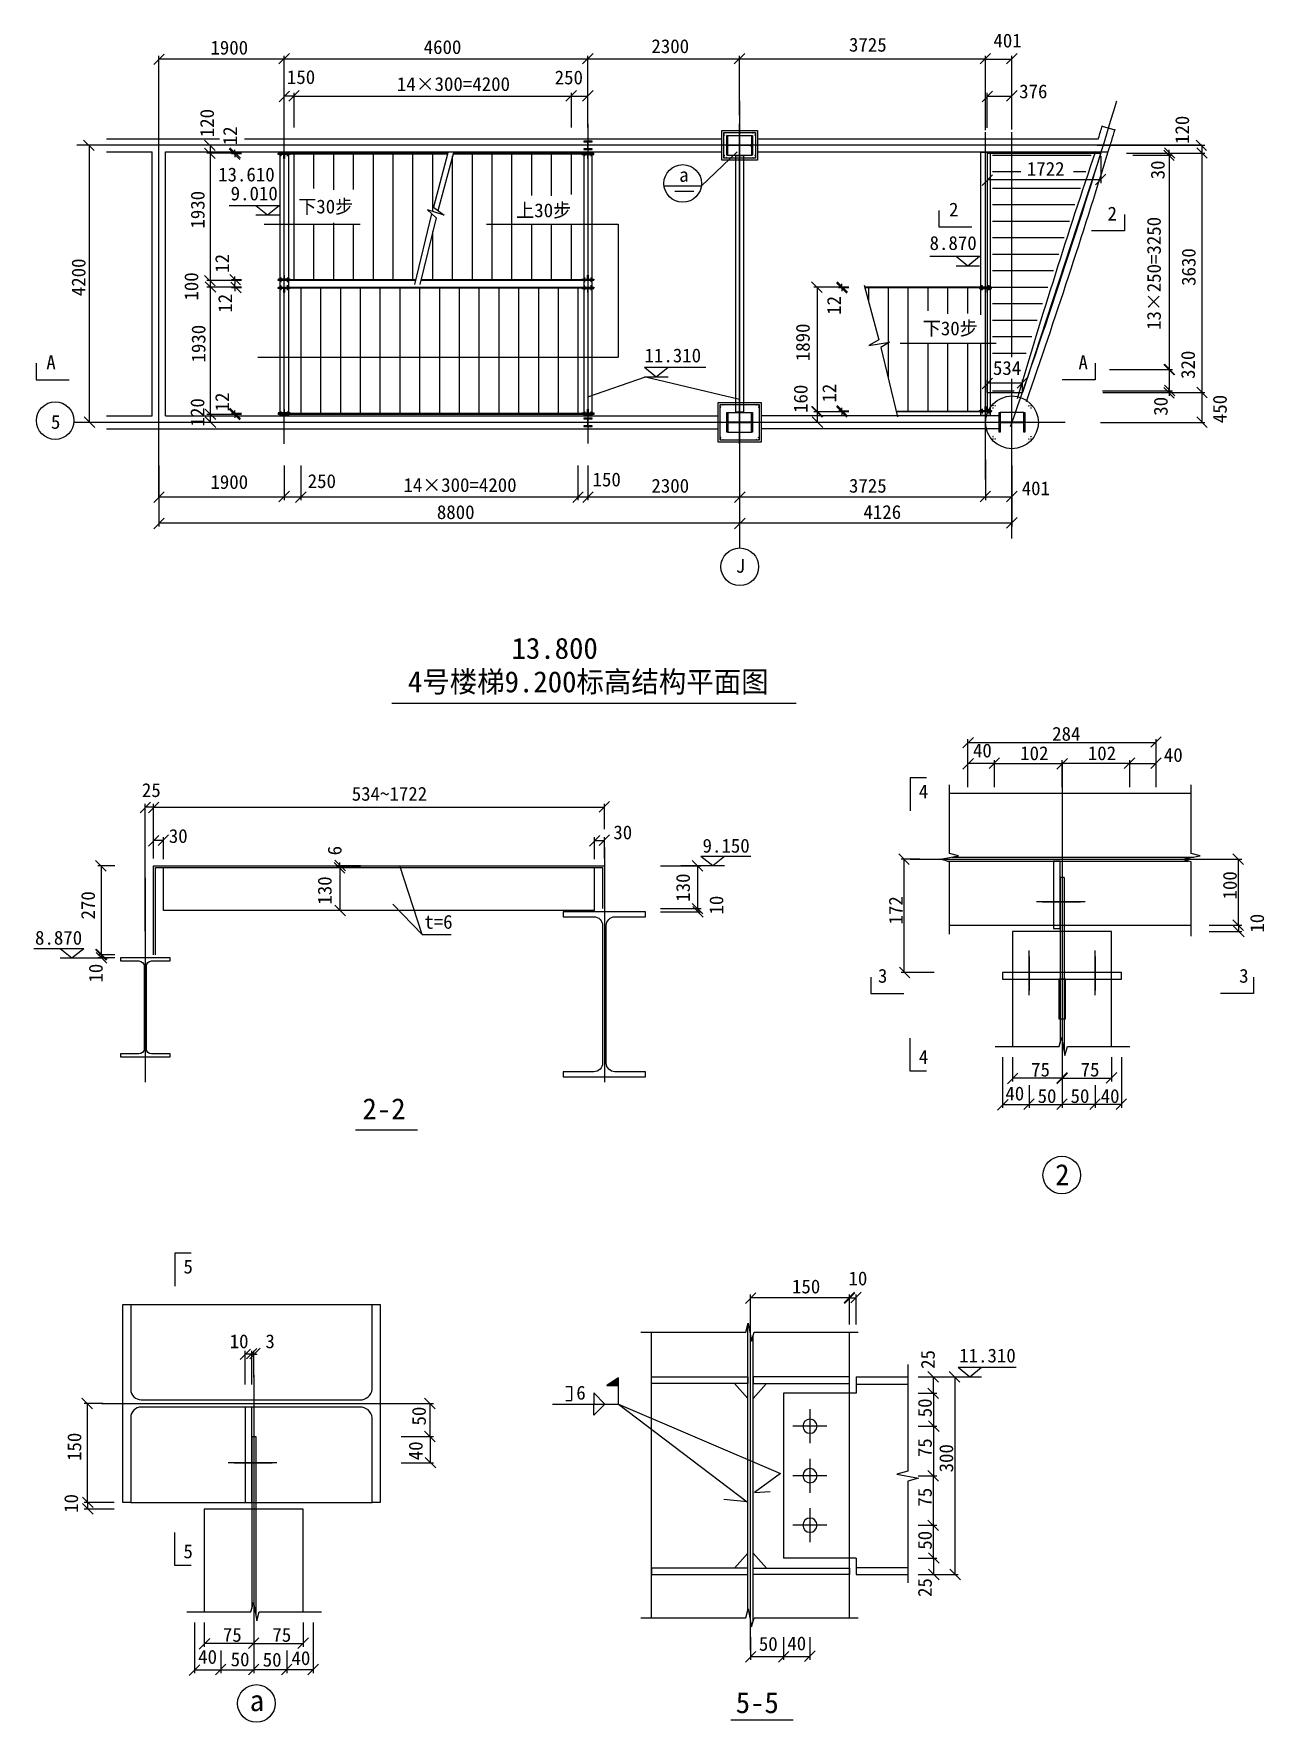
# Model space of a CAD drawing. Header units: metres. Extents: x 1026 to 19668, y 562 to 26156.
import ezdxf

# ---------------------------------------------------------------- set-up
doc = ezdxf.new("R2010")
doc.units = ezdxf.units.M
for name, color, linetype in [('GROUND', 2, 'Continuous'), ('PUB_DIM', 3, 'Continuous'), ('WALL', 5, 'Continuous'), ('中心线', 20, 'Continuous'), ('主梁', 4, 'Continuous'), ('主次梁', 11, 'Continuous'), ('加强板', 3, 'Continuous'), ('填满-深', 8, 'Continuous'), ('尺寸', 42, 'Continuous'), ('引线', 9, 'Continuous'), ('文字', 3, 'Continuous'), ('标题', 4, 'Continuous'), ('梯板', 11, 'Continuous'), ('砼柱', 3, 'Continuous'), ('螺栓', 11, 'Continuous'), ('钢柱', 4, 'Continuous'), ('钢筋', 2, 'Continuous')]:
    doc.layers.add(name, color=color, linetype=linetype)

# ---------------------------------------------------------------- blocks, each defined once
blk = doc.blocks.new('A$C7157716C')
at = {"layer": '螺栓'}
for p, q in [((25.75, 51.5), (25.75, 0)), ((0, 25.75), (51.5, 25.75))]:
    blk.add_line(p, q, dxfattribs=at)
blk.add_circle((25.75, 25.75), 10.75, dxfattribs=at)
blk = doc.blocks.new('_ARCHTICK')
at = {"color": 0, "linetype": 'ByBlock'}
blk.add_lwpolyline([(-1.63, -1.5), (1.56, 1.7)], dxfattribs=at)

msp = doc.modelspace()

# ---------------------------------------------------------------- hatches: boundary and pattern name
at = {"layer": '引线'}
h = msp.add_hatch(dxfattribs=at)
h.set_pattern_fill('SOLID')
h.paths.add_polyline_path([(9708.75, 5666.14), (9885.09, 5666.14), (9885.09, 5783.21)])

# ---------------------------------------------------------------- linework, layer by layer
for p, q in [((3989.1, 23554.62), (4746.47, 23554.62)), ((4388.51, 23554.62), (4566.86, 23410.18)), ((4566.86, 23410.18), (4745.23, 23554.62)), ((10737.03, 23768.9), (11026.23, 23768.9)), ((4388.41, 23410.2), (4745.31, 23410.2)), ((14600.95, 22784.71), (15358.33, 22784.71)), ((15000.36, 22784.72), (15178.71, 22640.27)), ((15178.71, 22640.27), (15357.09, 22784.72)), ((15000.26, 22640.29), (15357.17, 22640.29)), ((10279.13, 21101.83), (11206.64, 21101.83)), ((10279.31, 21101.83), (10457.66, 20957.38)), ((10457.66, 20957.38), (10636.03, 21101.83)), ((10279.21, 20957.41), (10636.12, 20957.41)), ((11134.43, 13692.31), (11891.8, 13692.31)), ((11134.6, 13692.32), (11312.96, 13547.87)), ((11312.96, 13547.87), (11491.33, 13692.32)), ((11134.51, 13547.89), (11491.41, 13547.89)), ((1026.4, 12292.45), (1783.77, 12292.45)), ((1426.37, 12292.46), (1604.72, 12148.01)), ((1604.72, 12148.01), (1783.1, 12292.46)), ((1426.27, 12148.03), (1783.18, 12148.03)), ((15029.54, 5942.9), (15910.78, 5942.9)), ((15029.71, 5942.91), (15208.07, 5798.46)), ((15208.07, 5798.46), (15386.44, 5942.91)), ((9089.7, 5652.26), (9173.92, 5652.26)), ((9173.92, 5652.26), (9173.92, 5438.44)), ((15029.61, 5798.48), (15386.52, 5798.48)), ((9089.7, 5438.44), (9173.92, 5438.44))]:
    msp.add_line(p, q)
at = {"layer": 'GROUND'}
for centre, start, end in [((116893.71, -9265.23), 161.37, 163.51), ((-83360.11, 55265.95), 340.77, 342.94)]:
    msp.add_arc(centre, 105300, start, end, dxfattribs=at)
at = {"layer": 'WALL'}
for p, q in [((17214.34, 24757.1), (17405.73, 24699.04)), ((2126.18, 24565.95), (3837.81, 24565.95)), ((2126.18, 24365.95), (2821, 24365.95)), ((2821, 20365.95), (2821, 24365.95)), ((3021, 20365.95), (3021, 24365.95)), ((3021, 24365.95), (11451, 24365.95)), ((4220.22, 24565.95), (11451, 24565.95)), ((11991, 24565.95), (17156.16, 24565.95)), ((11991, 24365.95), (17304.09, 24365.95)), ((2126.18, 20365.95), (2821, 20365.95)), ((3021, 20365.95), (11396, 20365.95)), ((2126.18, 20165.95), (11396, 20165.95)), ((14901.72, 14646.09), (18560.46, 14646.09)), ((14901.72, 12646.09), (18560.46, 12646.09))]:
    msp.add_line(p, q, dxfattribs=at)
for points in [[(11451, 24240.95), (11451, 24690.95), (11991, 24690.95), (11991, 24240.95)], [(11396, 19965.95), (11396, 20565.95), (12046, 20565.95), (12046, 19965.95)]]:
    msp.add_lwpolyline(points, close=True, dxfattribs=at)
for points in [[(15651.95, 20365.95), (12046, 20365.95)], [(15666.95, 20165.95), (12046, 20165.95)]]:
    msp.add_lwpolyline(points, dxfattribs=at)
msp.add_circle((15847, 20265.95), 400, dxfattribs=at)
for radius, start in [(105100, 343.02), (105300, 342.94)]:
    msp.add_arc((-83360.11, 55265.95), radius, start, 343.13, dxfattribs=at)
at = {"layer": '中心线'}
for p, q in [((2921, 19131.57), (2921, 25140.25)), ((11721, 25140.25), (11721, 18359.92)), ((4821, 19941.39), (4821, 24791.28)), ((9421.38, 24791.28), (9421.38, 19943.08)), ((11720.63, 19940.62), (11720.63, 24788.81)), ((15445.95, 19401.9), (15445.95, 24663.85)), ((15846.95, 21255.09), (15846.95, 24663.85)), ((18721.17, 24465.95), (1681.06, 24465.95)), ((15846.95, 18504.34), (15846.95, 20923.17)), ((16651, 20265.95), (1630.07, 20265.95)), ((16605.5, 15116.97), (16605.5, 10640.95)), ((9671.5, 13823.87), (9671.5, 10264.74)), ((14305.06, 13646.09), (19110.46, 13646.09)), ((2715.36, 13362.42), (2715.36, 10264.74)), ((11885.44, 1655.83), (11885.44, 6755.96)), ((4359.95, 5822.55), (4359.95, 2072.37)), ((2059.51, 5394.09), (6864.91, 5394.09))]:
    msp.add_line(p, q, dxfattribs=at)
msp.add_arc((-83360.11, 55265.95), 105200, 340.53, 343.36, dxfattribs=at)
at = {"layer": '主梁'}
for p, q in [((4758.13, 24355.95), (4883.13, 24355.95)), ((4758.13, 20375.95), (4758.13, 24355.95)), ((4883.13, 24355.95), (4883.13, 20375.95)), ((9483.88, 24355.95), (9358.88, 24355.95)), ((9358.88, 24355.95), (9358.88, 20375.95)), ((9483.88, 20375.95), (9483.88, 24355.95)), ((15471, 24345.95), (17193.33, 24345.95)), ((15471, 24345.95), (15471, 20397.95)), ((17193.33, 24345.95), (16004.58, 20716)), ((15471, 20716), (16004.58, 20716)), ((4758.13, 20375.95), (4883.13, 20375.95)), ((9483.88, 20375.95), (9358.88, 20375.95))]:
    msp.add_line(p, q, dxfattribs=at)
for points in [[(9358.88, 24528.45), (9358.88, 24518.45), (9401.88, 24518.45, -0.41), (9417.88, 24502.45), (9417.88, 24429.45, -0.41), (9401.88, 24413.45), (9358.88, 24413.45), (9358.88, 24403.45), (9483.88, 24403.45), (9483.88, 24413.45), (9440.88, 24413.45, -0.41), (9424.88, 24429.45), (9424.88, 24502.45, -0.41), (9440.88, 24518.45), (9483.88, 24518.45), (9483.88, 24528.45)], [(9483.88, 20203.45), (9483.88, 20213.45), (9440.88, 20213.45, -0.41), (9424.88, 20229.45), (9424.88, 20302.45, -0.41), (9440.88, 20318.45), (9483.88, 20318.45), (9483.88, 20328.45), (9358.88, 20328.45), (9358.88, 20318.45), (9401.88, 20318.45, -0.41), (9417.88, 20302.45), (9417.88, 20229.45, -0.41), (9401.88, 20213.45), (9358.88, 20213.45), (9358.88, 20203.45)]]:
    msp.add_lwpolyline(points, format="xyb", close=True, dxfattribs=at)
for points in [[(15520.95, 20375.95), (15520.95, 24355.95), (15370.95, 24355.95), (15370.95, 21894.64)], [(11783.13, 20425.95), (11783.13, 24305.95), (11658.13, 24305.95), (11658.13, 20425.95), (11783.13, 20425.95)], [(15370.95, 21465.6), (15370.95, 20375.95), (15520.95, 20375.95)], [(17355.5, 10804.6), (17355.5, 12546.09), (15855.5, 12546.09), (15855.5, 10804.6)], [(5109.95, 2236.02), (5109.95, 3794.09), (3609.95, 3794.09), (3609.95, 2236.02)]]:
    msp.add_lwpolyline(points, dxfattribs=at)
at = {"layer": '主次梁'}
for p, q in [((15445.95, 24694.36), (15445.95, 25823.17)), ((15445.95, 25773.17), (15846.95, 25773.17)), ((15846.95, 24704.36), (15846.95, 25823.17))]:
    msp.add_line(p, q, dxfattribs=at)
msp.add_lwpolyline([(9046.5, 12845.86), (9046.5, 12770.86), (9511.08, 12770.86, -0.41), (9644.41, 12637.52), (9644.41, 10554.19, -0.41), (9511.08, 10420.86), (9046.5, 10420.86), (9046.5, 10345.86), (10296.5, 10345.86), (10296.5, 10420.86), (9831.91, 10420.86, -0.41), (9698.58, 10554.19), (9698.58, 12637.52, -0.41), (9831.91, 12770.86), (10296.5, 12770.86), (10296.5, 12845.86)], format="xyb", close=True, dxfattribs=at)
at = {"layer": '加强板'}
for p, q in [((14862.46, 13616.09), (18521.19, 13616.09)), ((14941.25, 13676.09), (18599.99, 13676.09)), ((16635.5, 13366.09), (16575.5, 13366.09)), ((16575.5, 13366.09), (16575.5, 10857.02)), ((16635.5, 13366.09), (16635.5, 10745.71)), ((13485.44, 5548.94), (12385.44, 5548.94)), ((12385.44, 5548.94), (12385.44, 3048.94)), ((4329.95, 4894.09), (4389.95, 4894.09)), ((4329.95, 4894.09), (4329.95, 2288.44)), ((4389.95, 4894.09), (4389.95, 2177.13)), ((4389.95, 4494.09), (4329.95, 4494.09)), ((13485.44, 3048.94), (12385.44, 3048.94))]:
    msp.add_line(p, q, dxfattribs=at)
for points in [[(16575.5, 13616.09), (16475.5, 13616.09), (16475.5, 12596.09), (16575.5, 12596.09)], [(4329.95, 5339.09), (4229.95, 5339.09), (4229.95, 3894.09), (4329.95, 3894.09)]]:
    msp.add_lwpolyline(points, close=True, dxfattribs=at)
at = {"layer": '填满-深'}
for p, q in [((4971.37, 22427.95), (4971.37, 24345.95)), ((5271.37, 23811.11), (5271.37, 24345.95)), ((5571.37, 23790.78), (5571.37, 24345.95)), ((5871.37, 23793.68), (5871.37, 24345.95)), ((6171.37, 22427.95), (6171.37, 24345.95)), ((6471.37, 22427.95), (6471.37, 24345.95)), ((6771.37, 22427.95), (6771.37, 24345.95)), ((7071.37, 23459.58), (7071.37, 24345.95)), ((7302.06, 24352.42), (7080.53, 23525.66)), ((7384.68, 24352.42), (7149.33, 23474.06)), ((7671.37, 22427.95), (7671.37, 24345.95)), ((7971.37, 22427.95), (7971.37, 24345.95)), ((8271.37, 22427.95), (8271.37, 24345.95)), ((8571.37, 23705.67), (8571.37, 24345.95)), ((8871.37, 23701.51), (8871.37, 24345.95)), ((9171.37, 23718.17), (9171.37, 24345.95)), ((15550.95, 24315.95), (17046.71, 24315.95)), ((7371.37, 22427.95), (7371.37, 24302.75)), ((15550.95, 24065.95), (15982.53, 24065.95)), ((16780.83, 24065.95), (16964.84, 24065.95)), ((15550.95, 23815.95), (16882.97, 23815.95)), ((15550.95, 23565.95), (16801.1, 23565.95)), ((5571.37, 22427.95), (5571.37, 23291.32)), ((7053.85, 23428.05), (6794.11, 22356.76)), ((7121.31, 23365.49), (6876.74, 22356.76)), ((6992.39, 23485.05), (7121.31, 23365.49)), ((7242, 23404.55), (6992.39, 23485.05)), ((7080.53, 23525.66), (7242, 23404.55)), ((15550.95, 23315.95), (16719.23, 23315.95)), ((5271.37, 22427.95), (5271.37, 23268.09)), ((5871.37, 22427.95), (5871.37, 23276.8)), ((7071.37, 22427.95), (7071.37, 23159.53)), ((8571.37, 22427.95), (8571.37, 23272.34)), ((8871.37, 22427.95), (8871.37, 23259.84)), ((9171.37, 22427.95), (9171.37, 23268.17)), ((15550.95, 23065.95), (16637.36, 23065.95)), ((15550.95, 22815.95), (16555.49, 22815.95)), ((15550.95, 22565.95), (16473.61, 22565.95)), ((5071, 22303.95), (5071, 20385.95)), ((5371, 22303.95), (5371, 20385.95)), ((5671, 22303.95), (5671, 20385.95)), ((5971, 22303.95), (5971, 20385.95)), ((6271, 22303.95), (6271, 20385.95)), ((6571, 22303.95), (6571, 20385.95)), ((6871, 22303.95), (6871, 20385.95)), ((7171, 22303.95), (7171, 20385.95)), ((7471, 22303.95), (7471, 20385.95)), ((7771, 22303.95), (7771, 20385.95)), ((8071, 22303.95), (8071, 20385.95)), ((8371, 22303.95), (8371, 20385.95)), ((8671, 22303.95), (8671, 20385.95)), ((8971, 22303.95), (8971, 20385.95)), ((9271, 22303.95), (9271, 20385.95)), ((13671, 22303.95), (13671, 22102.02)), ((13971, 22303.95), (13971, 20938.38)), ((14271, 22303.95), (14271, 20437.95)), ((14571, 22303.95), (14571, 21954.14)), ((14871, 22303.95), (14871, 21910.3)), ((15171, 22303.95), (15171, 21916.56)), ((15550.95, 22315.95), (16391.74, 22315.95)), ((15550.95, 22065.95), (16309.87, 22065.95)), ((15550.95, 21815.95), (16228, 21815.95)), ((15550.95, 21565.95), (16146.13, 21565.95)), ((14571, 21456.2), (14571, 20437.95)), ((14871, 21462.47), (14871, 20437.95)), ((15171, 21462.47), (15171, 20437.95)), ((15550.95, 21315.95), (16064.26, 21315.95)), ((15550.95, 20746), (15877.61, 20746))]:
    msp.add_line(p, q, dxfattribs=at)
msp.add_lwpolyline([(13605.67, 22345.83), (13827.2, 21519.07), (13680.38, 21432.12), (13993.74, 21480.56), (13858.84, 21401.01), (14113.62, 20350.17)], dxfattribs=at)
at = {"layer": '尺寸'}
for p, q in [((2921, 24791.28), (2921, 25823.17)), ((4821, 25773.17), (2921, 25773.17)), ((4821, 24791.28), (4821, 25823.17)), ((4821, 24956.01), (4821, 25823.17)), ((9421, 25773.17), (4821, 25773.17)), ((9421, 24956.01), (9421, 25823.17)), ((9421, 24956.01), (9421, 25823.17)), ((11721, 25773.17), (9421, 25773.17)), ((11721, 24923.32), (11721, 25823.17)), ((11721, 24923.32), (11721, 25823.17)), ((15445.95, 25773.17), (11721, 25773.17)), ((15445.95, 24694.36), (15445.95, 25823.17)), ((4821, 24735.12), (4821, 25260.12)), ((4971, 25210.12), (4821, 25210.12)), ((4971, 24735.12), (4971, 25260.12)), ((4971, 24735.12), (4971, 25260.12)), ((4971, 25210.12), (9171, 25210.12)), ((9171, 24735.12), (9171, 25260.12)), ((9171, 24735.12), (9171, 25260.12)), ((9171, 25210.12), (9421, 25210.12)), ((9421, 24735.12), (9421, 25260.12)), ((15471, 24731.35), (15471, 25260.12)), ((15471, 25210.12), (15846.95, 25210.12)), ((15846.95, 24731.35), (15846.95, 25260.12)), ((2186.77, 24465.95), (1815.46, 24465.95)), ((1865.46, 24465.95), (1865.46, 20265.95)), ((4137.27, 24465.95), (3647.5, 24465.95)), ((4137.27, 24345.95), (3647.5, 24345.95)), ((4137.27, 24345.95), (3647.5, 24345.95)), ((3697.5, 24465.95), (3697.5, 24345.95)), ((3697.5, 24345.95), (3697.5, 22415.95)), ((4175.36, 24345.95), (4022.08, 24345.95)), ((4175.36, 24333.95), (4022.08, 24333.95)), ((4072.08, 24345.95), (4072.08, 24395.95)), ((4072.08, 24345.95), (4072.08, 24333.95)), ((4072.08, 24333.95), (4072.08, 24283.95)), ((17139.16, 24465.95), (18771.31, 24465.95)), ((17581.36, 24345.95), (18771.31, 24345.95)), ((17581.36, 24345.95), (18280.37, 24345.95)), ((17581.36, 24345.95), (18771.31, 24345.95)), ((17676.19, 24315.95), (18280.37, 24315.95)), ((17676.19, 24315.95), (18280.37, 24315.95)), ((18230.37, 24345.95), (18230.37, 24395.95)), ((18230.37, 24345.95), (18230.37, 24315.95)), ((18230.37, 24315.95), (18230.37, 24265.95)), ((18230.37, 24315.95), (18230.37, 21065.95)), ((18721.31, 24465.95), (18721.31, 24345.95)), ((18721.31, 24345.95), (18721.31, 20716)), ((15471, 24298.72), (15471, 23892.66)), ((17193.33, 24298.72), (17193.33, 23892.66)), ((17193.33, 23942.66), (15471, 23942.66)), ((4137.27, 22415.95), (3647.5, 22415.95)), ((4137.27, 22415.95), (3647.5, 22415.95)), ((4137.27, 22315.95), (3647.5, 22315.95)), ((4137.27, 22315.95), (3647.5, 22315.95)), ((3697.5, 22415.95), (3697.5, 22315.95)), ((3697.5, 22315.95), (3697.5, 20385.95)), ((4175.36, 22427.95), (4022.08, 22427.95)), ((4175.36, 22415.95), (4022.08, 22415.95)), ((4175.36, 22315.95), (4022.08, 22315.95)), ((4175.36, 22303.95), (4022.08, 22303.95)), ((4072.08, 22427.95), (4072.08, 22477.95)), ((4072.08, 22415.95), (4072.08, 22427.95)), ((4072.08, 22415.95), (4072.08, 22365.95)), ((4072.08, 22315.95), (4072.08, 22365.95)), ((4072.08, 22315.95), (4072.08, 22303.95)), ((4072.08, 22303.95), (4072.08, 22253.95)), ((13336.05, 22315.95), (12846.27, 22315.95)), ((12896.27, 22315.95), (12896.27, 20425.95)), ((13374.13, 22315.95), (13220.85, 22315.95)), ((13374.13, 22303.95), (13220.85, 22303.95)), ((13270.85, 22315.95), (13270.85, 22365.95)), ((13270.85, 22315.95), (13270.85, 22303.95)), ((13270.85, 22303.95), (13270.85, 22253.95)), ((17322.49, 21065.95), (18280.37, 21065.95)), ((17322.49, 21065.95), (18280.37, 21065.95)), ((18230.37, 21065.95), (18230.37, 20746)), ((9421.38, 20651.84), (10295.83, 20957.77)), ((10295.83, 20957.77), (11720.63, 20617.77)), ((15471, 20716), (15471, 20910.59)), ((16004.58, 20860.59), (15471, 20860.59)), ((16004.58, 20716), (16004.58, 20910.59)), ((17217.72, 20746), (18280.37, 20746)), ((17221.84, 20746), (18280.37, 20746)), ((18230.37, 20746), (18230.37, 20796)), ((18230.37, 20746), (18230.37, 20716)), ((13270.85, 20437.95), (13270.85, 20487.95)), ((17221.84, 20716), (18771.31, 20716)), ((17221.84, 20716), (18280.37, 20716)), ((17581.36, 20716), (18771.31, 20716)), ((18230.37, 20716), (18230.37, 20666)), ((18721.31, 20716), (18721.31, 20265.95)), ((2186.77, 20265.95), (1815.46, 20265.95)), ((4137.27, 20385.95), (3647.5, 20385.95)), ((4137.27, 20385.95), (3647.5, 20385.95)), ((4137.27, 20265.95), (3647.5, 20265.95)), ((3697.5, 20385.95), (3697.5, 20265.95)), ((4175.36, 20397.95), (4022.08, 20397.95)), ((4175.36, 20385.95), (4022.08, 20385.95)), ((4072.08, 20397.95), (4072.08, 20447.95)), ((4072.08, 20385.95), (4072.08, 20397.95)), ((4072.08, 20385.95), (4072.08, 20335.95)), ((13336.05, 20425.95), (12846.27, 20425.95)), ((13336.05, 20425.95), (12846.27, 20425.95)), ((13336.05, 20265.95), (12846.27, 20265.95)), ((12896.27, 20425.95), (12896.27, 20265.95)), ((13374.13, 20437.95), (13220.85, 20437.95)), ((13374.13, 20425.95), (13220.85, 20425.95)), ((13270.85, 20425.95), (13270.85, 20437.95)), ((13270.85, 20425.95), (13270.85, 20375.95)), ((17189.98, 20265.95), (18771.31, 20265.95)), ((2921, 19611.64), (2921, 19086.64)), ((4821, 19611.64), (4821, 19086.64)), ((4821, 19611.64), (4821, 19086.64)), ((5071, 19611.64), (5071, 19086.64)), ((5071, 19611.64), (5071, 19086.64)), ((9271, 19611.64), (9271, 19086.64)), ((9271, 19611.64), (9271, 19086.64)), ((9421, 19611.64), (9421, 19086.64)), ((9421, 19611.64), (9421, 19086.64)), ((11721, 19611.64), (11721, 19086.64)), ((11721, 19596.65), (11721, 19086.64)), ((15445.95, 19703.43), (15445.95, 19086.64)), ((15445.95, 19596.65), (15445.95, 19086.64)), ((15846.95, 19611.64), (15846.95, 19086.64)), ((2921, 19383.67), (2921, 18688.3)), ((11721, 19383.67), (11721, 18688.3)), ((11721, 19383.67), (11721, 18688.3)), ((15846.95, 19383.67), (15846.95, 18688.3)), ((2921, 19136.64), (4821, 19136.64)), ((4821, 19136.64), (5071, 19136.64)), ((5071, 19136.64), (9271, 19136.64)), ((9271, 19136.64), (9421, 19136.64)), ((9421, 19136.64), (11721, 19136.64)), ((11721, 19136.64), (15445.95, 19136.64)), ((15445.95, 19136.64), (15846.95, 19136.64)), ((11721, 18738.3), (2921, 18738.3)), ((15846.95, 18738.3), (11721, 18738.3)), ((15180.5, 14733.5), (15180.5, 15465.15)), ((15180.5, 15415.15), (18030.5, 15415.15)), ((18030.5, 14733.5), (18030.5, 15465.15)), ((15180.5, 14733.5), (15180.5, 15143.49)), ((15580.5, 14733.5), (15580.5, 15143.49)), ((15580.5, 14733.5), (15580.5, 15143.49)), ((16605.5, 14733.5), (16605.5, 15143.49)), ((16605.5, 14733.5), (16605.5, 15143.49)), ((17630.5, 14733.5), (17630.5, 15143.49)), ((17630.5, 14733.5), (17630.5, 15143.49)), ((18030.5, 14733.5), (18030.5, 15143.49)), ((15580.5, 15093.49), (15180.5, 15093.49)), ((15580.5, 15093.49), (16605.5, 15093.49)), ((17630.5, 15093.49), (16605.5, 15093.49)), ((17630.5, 15093.49), (18030.5, 15093.49)), ((2715.36, 12551.47), (2715.36, 14483.76)), ((2840.36, 14433.76), (2715.36, 14433.76)), ((2840.36, 13800.1), (2840.36, 14483.76)), ((2840.36, 13654.9), (2840.36, 14483.76)), ((2840.36, 14433.76), (9671.5, 14433.76)), ((9671.5, 14100.8), (9671.5, 14483.76)), ((2840.36, 13654.9), (2840.36, 13977.02)), ((2990.36, 13927.02), (2840.36, 13927.02)), ((2990.36, 13645.25), (2990.36, 13977.02)), ((9521.5, 13645.25), (9521.5, 13977.02)), ((9521.5, 13927.02), (9671.5, 13927.02)), ((9671.5, 13654.9), (9671.5, 13977.02)), ((5661.66, 13545.86), (5661.66, 13595.86)), ((14448.71, 13646.09), (14165.58, 13646.09)), ((14215.58, 11926.09), (14215.58, 13646.09)), ((18835.72, 13646.09), (19327.54, 13646.09)), ((19277.54, 12646.09), (19277.54, 13646.09)), ((2255.4, 13545.86), (1996.42, 13545.86)), ((2046.42, 13545.86), (2046.42, 12196.55)), ((5974.96, 13545.86), (5611.66, 13545.86)), ((5974.96, 13515.86), (5611.66, 13515.86)), ((5974.96, 13515.86), (5611.66, 13515.86)), ((5661.66, 13515.86), (5661.66, 13545.86)), ((5661.66, 13515.86), (5661.66, 12865.86)), ((5661.66, 13515.86), (5661.66, 13465.86)), ((10521.08, 13545.86), (11135.54, 13545.86)), ((11387.38, 13545.86), (10828.31, 13545.86)), ((11085.54, 12895.86), (11085.54, 13545.86)), ((5974.96, 12865.86), (5611.66, 12865.86)), ((10521.08, 12895.86), (11135.54, 12895.86)), ((10521.08, 12895.86), (11135.54, 12895.86)), ((10521.08, 12845.86), (11135.54, 12845.86)), ((11085.54, 12895.86), (11085.54, 12845.86)), ((18835.72, 12646.09), (19327.54, 12646.09)), ((18835.72, 12646.09), (19327.54, 12646.09)), ((18835.72, 12546.09), (19327.54, 12546.09)), ((19277.54, 12646.09), (19277.54, 12546.09)), ((1428.91, 12146.55), (2151.32, 12146.55)), ((2255.4, 12196.55), (1996.42, 12196.55)), ((2255.4, 12196.55), (1996.42, 12196.55)), ((2255.4, 12146.55), (1996.42, 12146.55)), ((2046.42, 12196.55), (2046.42, 12146.55)), ((14668.59, 11926.09), (14165.58, 11926.09)), ((15705.5, 10643.07), (15705.5, 9874.19)), ((15855.5, 10642.33), (15855.5, 10274.81)), ((16605.5, 10642.33), (16605.5, 9874.19)), ((16605.5, 10642.33), (16605.5, 9874.19)), ((16605.5, 10642.33), (16605.5, 10274.81)), ((16605.5, 10642.33), (16605.5, 10274.81)), ((17355.5, 10642.33), (17355.5, 10274.81)), ((17505.5, 10643.07), (17505.5, 9874.19)), ((16605.5, 10324.81), (15855.5, 10324.81)), ((16605.5, 10324.81), (17355.5, 10324.81)), ((16105.5, 10218.81), (16105.5, 9874.19)), ((16105.5, 10218.81), (16105.5, 9874.19)), ((17105.5, 10218.81), (17105.5, 9874.19)), ((17105.5, 10218.81), (17105.5, 9874.19)), ((15705.5, 9924.19), (16105.5, 9924.19)), ((16105.5, 9924.19), (16605.5, 9924.19)), ((17105.5, 9924.19), (16605.5, 9924.19)), ((17505.5, 9924.19), (17105.5, 9924.19)), ((11885.44, 6761.2), (11885.44, 7044.33)), ((13385.44, 6994.33), (11885.44, 6994.33)), ((13385.44, 6589.03), (13385.44, 7044.33)), ((13385.44, 6589.03), (13385.44, 7044.33)), ((13385.44, 6994.33), (13485.44, 6994.33)), ((13485.44, 6589.03), (13485.44, 7044.33)), ((4229.95, 5683.67), (4229.95, 6193.65)), ((4329.95, 6143.65), (4229.95, 6143.65)), ((4329.95, 6143.65), (4279.95, 6143.65)), ((4329.95, 5683.67), (4329.95, 6193.65)), ((4329.95, 5683.67), (4329.95, 6193.65)), ((4329.95, 6143.65), (4359.95, 6143.65)), ((4359.95, 5793.67), (4359.95, 6193.65)), ((4359.95, 6143.65), (4409.95, 6143.65)), ((14426.86, 5798.94), (15030.83, 5798.94)), ((14426.86, 5798.94), (14706.9, 5798.94)), ((14656.9, 5548.94), (14656.9, 5798.94)), ((14980.83, 5798.94), (14980.83, 2798.94)), ((2072.39, 5394.09), (1789.26, 5394.09)), ((1839.26, 3894.09), (1839.26, 5394.09)), ((6590.17, 5394.09), (7081.99, 5394.09)), ((7031.99, 4894.09), (7031.99, 5394.09)), ((14426.86, 5548.94), (14706.9, 5548.94)), ((14426.86, 5548.94), (14706.9, 5548.94)), ((14656.9, 5548.94), (14656.9, 5048.94)), ((6590.17, 4894.09), (7081.99, 4894.09)), ((6590.17, 4894.09), (7081.99, 4894.09)), ((7031.99, 4894.09), (7031.99, 4494.09)), ((14426.86, 5048.94), (14706.9, 5048.94)), ((14426.86, 5048.94), (14706.9, 5048.94)), ((14656.9, 5048.94), (14656.9, 4298.94)), ((6590.17, 4494.09), (7081.99, 4494.09)), ((14426.86, 4298.94), (14706.9, 4298.94)), ((14426.86, 4298.94), (14706.9, 4298.94)), ((14656.9, 3548.94), (14656.9, 4298.94)), ((2244.55, 3894.09), (1789.26, 3894.09)), ((2244.55, 3894.09), (1789.26, 3894.09)), ((1839.26, 3894.09), (1839.26, 3794.09)), ((2244.55, 3794.09), (1789.26, 3794.09)), ((14426.86, 3548.94), (14706.9, 3548.94)), ((14426.86, 3548.94), (14706.9, 3548.94)), ((14656.9, 3048.94), (14656.9, 3548.94)), ((14426.86, 3048.94), (14706.9, 3048.94)), ((14426.86, 3048.94), (14706.9, 3048.94)), ((14656.9, 3048.94), (14656.9, 2798.94)), ((14426.86, 2798.94), (14706.9, 2798.94)), ((14426.86, 2798.94), (15030.83, 2798.94)), ((3459.95, 2074.49), (3459.95, 1305.61)), ((3609.95, 2073.74), (3609.95, 1706.23)), ((4359.95, 2073.74), (4359.95, 1305.61)), ((4359.95, 2073.74), (4359.95, 1305.61)), ((4359.95, 2073.74), (4359.95, 1706.23)), ((4359.95, 2073.74), (4359.95, 1706.23)), ((5109.95, 2073.74), (5109.95, 1706.23)), ((5259.95, 2074.49), (5259.95, 1305.61)), ((11885.44, 1849.44), (11885.44, 1507.67)), ((12385.44, 1849.44), (12385.44, 1507.67)), ((12385.44, 1849.44), (12385.44, 1507.67)), ((12785.44, 1849.44), (12785.44, 1507.67)), ((4359.95, 1756.23), (3609.95, 1756.23)), ((3859.95, 1650.23), (3859.95, 1305.61)), ((3859.95, 1650.23), (3859.95, 1305.61)), ((4359.95, 1756.23), (5109.95, 1756.23)), ((4859.95, 1650.23), (4859.95, 1305.61)), ((4859.95, 1650.23), (4859.95, 1305.61)), ((11885.44, 1557.67), (12385.44, 1557.67)), ((12385.44, 1557.67), (12785.44, 1557.67)), ((3459.95, 1355.61), (3859.95, 1355.61)), ((3859.95, 1355.61), (4359.95, 1355.61)), ((4859.95, 1355.61), (4359.95, 1355.61)), ((5259.95, 1355.61), (4859.95, 1355.61))]:
    msp.add_line(p, q, dxfattribs=at)
at = {"layer": '引线'}
for p, q in [((4519.07, 23269.67), (5972.89, 23269.67)), ((7885.64, 23269.67), (9878.53, 23269.67)), ((9878.53, 23269.67), (9878.53, 21256.05)), ((4420.58, 21256.05), (9878.53, 21256.05)), ((15605.74, 21462.22), (14151.92, 21462.22)), ((6908.7, 12505.05), (6570.23, 13545.86)), ((6466.29, 12963.14), (6908.7, 12505.05)), ((6908.7, 12505.05), (7351.19, 12505.05))]:
    msp.add_line(p, q, dxfattribs=at)
for points in [[(11685.73, 24368.77), (11137.75, 23847.6), (10579.56, 23847.6)], [(14901.72, 12506.89), (14901.72, 13605.44), (14762.6, 13643.16), (15037.25, 13693.78), (14901.72, 13731.88), (14901.72, 14769.36)], [(18560.46, 12478.85), (18560.46, 13605.44), (18421.33, 13643.16), (18695.99, 13693.78), (18560.46, 13731.88), (18560.46, 14769.36)], [(15590.43, 10804.6), (16561.29, 10804.6), (16599, 10943.73), (16649.62, 10669.07), (16687.73, 10804.6), (17632.11, 10804.6)], [(10224.9, 6472.98), (11813.23, 6472.98), (11850.95, 6612.1), (11901.57, 6337.45), (11939.67, 6472.98), (13516.9, 6472.98)], [(14269.31, 5984.66), (14269.31, 4368.47), (14102.35, 4323.22), (14431.94, 4262.47), (14269.31, 4216.75), (14269.31, 2674.82)], [(9885.09, 5385.44), (9885.09, 5783.21), (9708.75, 5666.14), (9885.09, 5666.14)], [(8884.61, 5385.44), (9885.09, 5385.44), (11835.07, 3904.02), (11481.36, 3936.61), (11481.36, 3936.61)], [(9678.78, 5385.44), (9510.5, 5554.36), (9510.5, 5385.44)], [(9678.78, 5385.44), (9510.5, 5216.53), (9510.5, 5385.44)], [(9885.09, 5385.44), (12341.68, 4332.54), (11945.07, 4042.42), (12185.73, 4058.54)], [(3344.88, 2236.02), (4315.74, 2236.02), (4353.45, 2375.14), (4404.08, 2100.49), (4442.18, 2236.02), (5386.57, 2236.02)], [(10224.9, 2143.85), (11813.23, 2143.85), (11850.95, 2282.97), (11901.57, 2008.31), (11939.67, 2143.85), (13516.9, 2143.85)]]:
    msp.add_lwpolyline(points, dxfattribs=at)
for centre in [(10857.9, 23887.26), (1350.64, 20292.07), (11722.38, 18076.61), (16601.59, 8856.63), (4398.66, 846.97)]:
    msp.add_circle(centre, 284.92, dxfattribs=at)
at = {"layer": '标题'}
for p, q in [((12575.81, 16003.84), (6452.75, 16003.84)), ((6839.18, 9535.39), (5898.28, 9535.39)), ((12530.22, 590.9), (11589.32, 590.9))]:
    msp.add_line(p, q, dxfattribs=at)
for points in [[(14740.99, 23477.86), (14740.99, 23227.86), (15240.99, 23227.86)], [(17549.24, 23416.82), (17549.24, 23166.82), (17049.24, 23166.82)], [(1064.6, 21160.68), (1064.6, 20910.68), (1564.6, 20910.68)], [(17108.55, 21160.68), (17108.55, 20910.68), (16608.55, 20910.68)], [(14552.61, 14876), (14302.61, 14876), (14302.61, 14376)], [(13707.11, 11856.58), (13707.11, 11606.58), (14207.11, 11606.58)], [(19503.88, 11856.58), (19503.88, 11606.58), (19003.88, 11606.58)], [(14552.61, 10431.45), (14302.61, 10431.45), (14302.61, 10931.45)], [(3411.31, 7673.88), (3161.31, 7673.88), (3161.31, 7173.88)], [(3411.31, 2937.29), (3161.31, 2937.29), (3161.31, 3437.29)]]:
    msp.add_lwpolyline(points, dxfattribs=at)
at = {"layer": '梯板'}
for p, q in [((2990.36, 12865.86), (2990.36, 13515.86)), ((9521.5, 12865.86), (9521.5, 13515.86)), ((9521.5, 12865.86), (2990.36, 12865.86))]:
    msp.add_line(p, q, dxfattribs=at)
for points in [[(2840.36, 12196.55), (2840.36, 12196.55), (2840.36, 13545.86), (9671.5, 13545.86), (9671.5, 12895.86)], [(2870.36, 12196.55), (2870.36, 13515.86), (9641.5, 13515.86), (9641.5, 12895.86)]]:
    msp.add_lwpolyline(points, dxfattribs=at)
at = {"layer": '砼柱'}
for p, q in [((11845.44, 2262.66), (11845.44, 6591.79)), ((11925.44, 2093.22), (11925.44, 6422.35)), ((11845.44, 5471.36), (11644.3, 5698.94)), ((11925.44, 5471.36), (12126.58, 5698.94)), ((11845.44, 3126.52), (11644.3, 2898.94)), ((11925.44, 3126.52), (12126.58, 2898.94))]:
    msp.add_line(p, q, dxfattribs=at)
for points in [[(11481, 24270.95), (11481, 24660.95), (11961, 24660.95), (11961, 24270.95)], [(4910.63, 24333.95), (4910.63, 24323.95), (4730.63, 24323.95), (4730.63, 24333.95)], [(4815.63, 24323.95), (4825.63, 24323.95), (4825.63, 24263.95), (4815.63, 24263.95)], [(9331.38, 24333.95), (9331.38, 24323.95), (9511.38, 24323.95), (9511.38, 24333.95)], [(9426.38, 24323.95), (9416.38, 24323.95), (9416.38, 24263.95), (9426.38, 24263.95)], [(4910.63, 22427.95), (4910.63, 22437.95), (4730.63, 22437.95), (4730.63, 22427.95)], [(4910.63, 22303.95), (4910.63, 22293.95), (4730.63, 22293.95), (4730.63, 22303.95)], [(4815.63, 22437.95), (4825.63, 22437.95), (4825.63, 22497.95), (4815.63, 22497.95)], [(4815.63, 22293.95), (4825.63, 22293.95), (4825.63, 22233.95), (4815.63, 22233.95)], [(9331.38, 22427.95), (9331.38, 22437.95), (9511.38, 22437.95), (9511.38, 22427.95)], [(9331.38, 22303.95), (9331.38, 22293.95), (9511.38, 22293.95), (9511.38, 22303.95)], [(9426.38, 22437.95), (9416.38, 22437.95), (9416.38, 22497.95), (9426.38, 22497.95)], [(9426.38, 22293.95), (9416.38, 22293.95), (9416.38, 22233.95), (9426.38, 22233.95)], [(15355.95, 22303.95), (15355.95, 22293.95), (15535.95, 22293.95), (15535.95, 22303.95)], [(15450.95, 22293.95), (15440.95, 22293.95), (15440.95, 22233.95), (15450.95, 22233.95)], [(11426, 19995.95), (11426, 20535.95), (12016, 20535.95), (12016, 19995.95)], [(15450.95, 20447.95), (15440.95, 20447.95), (15440.95, 20507.95), (15450.95, 20507.95)], [(4910.63, 20397.95), (4910.63, 20407.95), (4730.63, 20407.95), (4730.63, 20397.95)], [(4815.63, 20407.95), (4825.63, 20407.95), (4825.63, 20467.95), (4815.63, 20467.95)], [(9331.38, 20397.95), (9331.38, 20407.95), (9511.38, 20407.95), (9511.38, 20397.95)], [(9426.38, 20407.95), (9416.38, 20407.95), (9416.38, 20467.95), (9426.38, 20467.95)], [(15355.95, 20437.95), (15355.95, 20447.95), (15535.95, 20447.95), (15535.95, 20437.95)], [(15705.5, 11926.09), (15705.5, 11826.09), (17505.5, 11826.09), (17505.5, 11926.09)], [(16655.5, 11826.09), (16555.5, 11826.09), (16555.5, 11226.09), (16655.5, 11226.09)], [(11845.44, 5798.94), (11845.44, 5698.94), (10385.44, 5698.94), (10385.44, 5798.94)], [(11925.44, 5798.94), (11925.44, 5698.94), (13385.44, 5698.94), (13385.44, 5798.94)], [(11845.44, 2798.94), (11845.44, 2898.94), (10385.44, 2898.94), (10385.44, 2798.94)], [(11925.44, 2798.94), (11925.44, 2898.94), (13385.44, 2898.94), (13385.44, 2798.94)]]:
    msp.add_lwpolyline(points, close=True, dxfattribs=at)
at = {"layer": '螺栓'}
for p, q in [((4770.63, 24299.65), (4770.63, 24373.1)), ((4870.63, 24299.65), (4870.63, 24373.1)), ((9371.38, 24299.65), (9371.38, 24373.1)), ((9471.38, 24299.65), (9471.38, 24373.1)), ((4770.63, 22462.24), (4770.63, 22388.79)), ((4770.63, 22269.65), (4770.63, 22343.1)), ((4870.63, 22462.24), (4870.63, 22388.79)), ((4870.63, 22269.65), (4870.63, 22343.1)), ((9371.38, 22462.24), (9371.38, 22388.79)), ((9371.38, 22269.65), (9371.38, 22343.1)), ((9471.38, 22462.24), (9471.38, 22388.79)), ((9471.38, 22269.65), (9471.38, 22343.1)), ((15395.95, 22269.65), (15395.95, 22343.1)), ((15495.95, 22269.65), (15495.95, 22343.1)), ((4770.63, 20432.24), (4770.63, 20358.79)), ((4870.63, 20432.24), (4870.63, 20358.79)), ((9371.38, 20432.24), (9371.38, 20358.79)), ((9471.38, 20432.24), (9471.38, 20358.79)), ((15395.95, 20472.24), (15395.95, 20398.79)), ((15495.95, 20472.24), (15495.95, 20398.79)), ((16953.67, 12996.09), (16219.18, 12996.09)), ((16105.5, 11583.15), (16105.5, 12259.2)), ((17105.5, 11583.15), (17105.5, 12259.2)), ((4708.12, 4494.09), (3973.64, 4494.09))]:
    msp.add_line(p, q, dxfattribs=at)
for points in [[(4770.63, 24364.11), (4770.63, 24306.7)], [(4870.63, 24364.11), (4870.63, 24306.7)], [(9371.38, 24364.11), (9371.38, 24306.7)], [(9471.38, 24364.11), (9471.38, 24306.7)], [(4770.63, 22397.78), (4770.63, 22455.2)], [(4770.63, 22334.11), (4770.63, 22276.7)], [(4870.63, 22397.78), (4870.63, 22455.2)], [(4870.63, 22334.11), (4870.63, 22276.7)], [(9371.38, 22397.78), (9371.38, 22455.2)], [(9371.38, 22334.11), (9371.38, 22276.7)], [(9471.38, 22397.78), (9471.38, 22455.2)], [(9471.38, 22334.11), (9471.38, 22276.7)], [(15395.95, 22334.11), (15395.95, 22276.7)], [(15495.95, 22334.11), (15495.95, 22276.7)], [(4770.63, 20367.78), (4770.63, 20425.2)], [(4870.63, 20367.78), (4870.63, 20425.2)], [(9371.38, 20367.78), (9371.38, 20425.2)], [(9471.38, 20367.78), (9471.38, 20425.2)], [(15395.95, 20407.78), (15395.95, 20465.2)], [(15495.95, 20407.78), (15495.95, 20465.2)], [(16309.07, 12996.09), (16883.21, 12996.09)], [(16105.5, 12169.32), (16105.5, 11653.6)], [(17105.5, 12169.32), (17105.5, 11653.6)], [(4063.52, 4494.09), (4637.67, 4494.09)]]:
    msp.add_lwpolyline(points, dxfattribs=at)
at = {"layer": '钢柱'}
for p, q in [((11538, 24615.95), (11904, 24615.95)), ((4730.63, 24333.95), (4730.63, 24345.95)), ((4730.63, 24345.95), (7300.32, 24345.95)), ((4730.63, 24333.95), (7297.11, 24333.95)), ((7381.31, 24333.95), (9511.38, 24333.95)), ((7384.22, 24345.95), (9511.38, 24345.95)), ((9511.38, 24333.95), (9511.38, 24345.95)), ((11526, 24355.95), (11526, 24405.95)), ((11538, 24315.95), (11904, 24315.95)), ((11916, 24355.95), (11916, 24405.95)), ((4730.63, 22415.95), (4730.63, 22427.95)), ((6811.37, 22427.95), (4730.63, 22427.95)), ((6808.46, 22415.95), (4730.63, 22415.95)), ((4730.63, 22315.95), (4730.63, 22303.95)), ((4730.63, 22315.95), (9511.38, 22315.95)), ((4730.63, 22303.95), (9511.38, 22303.95)), ((9511.38, 22415.95), (6893.15, 22415.95)), ((9331.38, 22427.95), (6896.36, 22427.95)), ((9511.38, 22415.95), (9511.38, 22427.95)), ((9511.38, 22315.95), (9511.38, 22303.95)), ((15535.95, 22315.95), (13613.68, 22315.95)), ((15535.95, 22303.95), (13616.9, 22303.95)), ((15535.95, 22315.95), (15535.95, 22303.95)), ((4730.63, 20397.95), (4730.63, 20385.95)), ((9511.38, 20385.95), (4730.63, 20385.95)), ((9491.38, 20397.95), (4758.13, 20397.95)), ((9511.38, 20397.95), (9511.38, 20385.95)), ((11541, 20415.95), (11901, 20415.95)), ((14102.03, 20437.95), (15355.95, 20437.95)), ((15535.95, 20425.95), (14104.94, 20425.95)), ((15535.95, 20425.95), (15535.95, 20437.95)), ((16026.95, 20415.95), (15666.95, 20415.95)), ((11541, 20115.95), (11901, 20115.95)), ((2495.33, 6894.09), (6155.33, 6894.09)), ((10385.44, 2143.85), (10385.44, 6472.98)), ((13385.44, 2143.85), (13385.44, 6472.98)), ((13485.44, 5798.94), (13485.44, 5548.94)), ((13485.44, 5798.94), (14270.75, 5798.94)), ((13485.44, 5688.94), (14270.75, 5688.94)), ((2495.33, 3894.09), (6155.33, 3894.09)), ((13485.44, 3048.94), (13485.44, 2798.94)), ((13485.44, 2908.94), (14270.75, 2908.94)), ((13485.44, 2798.94), (14270.75, 2798.94))]:
    msp.add_line(p, q, dxfattribs=at)
for points in [[(11538, 24615.95), (11538, 24487.45, 0.41), (11554, 24471.45), (11885, 24471.45, 0.38), (11904, 24487.45), (11904, 24615.95), (11916, 24615.95), (11916, 24315.95), (11904, 24315.95), (11904, 24444.45, 0.38), (11885, 24460.45), (11554, 24460.45, 0.41), (11538, 24444.45), (11538, 24315.95), (11526, 24315.95), (11526, 24615.95)], [(11541, 20415.95), (11541, 20287.45, 0.41), (11557, 20271.45), (11885, 20271.45, 0.41), (11901, 20287.45), (11901, 20415.95), (11916, 20415.95), (11916, 20115.95), (11901, 20115.95), (11901, 20244.45, 0.41), (11885, 20260.45), (11557, 20260.45, 0.41), (11541, 20244.45), (11541, 20115.95), (11526, 20115.95), (11526, 20415.95)], [(15666.95, 20415.95), (15666.95, 20287.45, 0.41), (15682.95, 20271.45), (16010.95, 20271.45, 0.41), (16026.95, 20287.45), (16026.95, 20415.95), (16041.95, 20415.95), (16041.95, 20115.95), (16026.95, 20115.95), (16026.95, 20244.45, 0.41), (16010.95, 20260.45), (15682.95, 20260.45, 0.41), (15666.95, 20244.45), (15666.95, 20115.95), (15651.95, 20115.95), (15651.95, 20415.95)], [(2340.36, 12146.55), (2340.36, 12101.55), (2619.11, 12101.55, -0.41), (2699.11, 12021.55), (2699.11, 10771.55, -0.41), (2619.11, 10691.55), (2340.36, 10691.55), (2340.36, 10646.55), (3090.36, 10646.55), (3090.36, 10691.55), (2811.61, 10691.55, -0.41), (2731.61, 10771.55), (2731.61, 12021.55, -0.41), (2811.61, 12101.55), (3090.36, 12101.55), (3090.36, 12146.55)], [(2495.33, 6894.09), (2495.33, 5609.09, 0.41), (2655.33, 5449.09), (5965.33, 5449.09, 0.38), (6155.33, 5609.09), (6155.33, 6894.09), (6275.33, 6894.09), (6275.33, 3894.09), (6155.33, 3894.09), (6155.33, 5179.09, 0.38), (5965.33, 5339.09), (2655.33, 5339.09, 0.41), (2495.33, 5179.09), (2495.33, 3894.09), (2375.33, 3894.09), (2375.33, 6894.09)]]:
    msp.add_lwpolyline(points, format="xyb", close=True, dxfattribs=at)
at = {"layer": '钢筋'}
for points in [[(11487, 24658.07, -1), (11487, 24651.82, -1)], [(11487, 24624.07, -1), (11487, 24617.82, -1)], [(11521, 24658.07, -1), (11521, 24651.82, -1)], [(11921, 24658.07, 1), (11921, 24651.82, 1)], [(11955, 24658.07, 1), (11955, 24651.82, 1)], [(11955, 24624.07, 1), (11955, 24617.82, 1)], [(11487, 24307.82, 1), (11487, 24314.07, 1)], [(11487, 24273.82, 1), (11487, 24280.07, 1)], [(11521, 24273.82, 1), (11521, 24280.07, 1)], [(11921, 24273.82, -1), (11921, 24280.07, -1)], [(11955, 24307.82, -1), (11955, 24314.07, -1)], [(11955, 24273.82, -1), (11955, 24280.07, -1)], [(11432, 20533.07, -1), (11432, 20526.82, -1)], [(11432, 20499.07, -1), (11432, 20492.82, -1)], [(11466, 20533.07, -1), (11466, 20526.82, -1)], [(11976, 20533.07, 1), (11976, 20526.82, 1)], [(12010, 20533.07, 1), (12010, 20526.82, 1)], [(12010, 20499.07, 1), (12010, 20492.82, 1)], [(15558, 20520.8, -1), (15558, 20514.55, -1)], [(15558, 20486.8, -1), (15558, 20480.55, -1)], [(15592, 20520.8, -1), (15592, 20514.55, -1)], [(16102, 20520.8, 1), (16102, 20514.55, 1)], [(16136, 20520.8, 1), (16136, 20514.55, 1)], [(16136, 20486.8, 1), (16136, 20480.55, 1)], [(11432, 20032.82, 1), (11432, 20039.07, 1)], [(11432, 19998.82, 1), (11432, 20005.07, 1)], [(11466, 19998.82, 1), (11466, 20005.07, 1)], [(11976, 19998.82, -1), (11976, 20005.07, -1)], [(12010, 20032.82, -1), (12010, 20039.07, -1)], [(12010, 19998.82, -1), (12010, 20005.07, -1)], [(15558, 20045.09, 1), (15558, 20051.34, 1)], [(15558, 20011.09, 1), (15558, 20017.34, 1)], [(15592, 20011.09, 1), (15592, 20017.34, 1)], [(16102, 20011.09, -1), (16102, 20017.34, -1)], [(16136, 20045.09, -1), (16136, 20051.34, -1)], [(16136, 20011.09, -1), (16136, 20017.34, -1)]]:
    msp.add_lwpolyline(points, format="xyb", close=True, dxfattribs=at)

# ---------------------------------------------------------------- block references
at = {"layer": '主次梁', "xscale": 50, "yscale": 50, "zscale": 50}
msp.add_blockref('_ARCHTICK', (15846.95, 25773.17), dxfattribs=at)
at = {"layer": '尺寸'}
for name, p, xscale, yscale, zscale in [('_ARCHTICK', (4821, 25773.17), 50, 50, 50), ('_ARCHTICK', (9421, 25773.17), 50, 50, 50), ('_ARCHTICK', (11721, 25773.17), 50, 50, 50), ('_ARCHTICK', (15445.95, 25773.17), 50, 50, 50), ('_ARCHTICK', (4971, 25210.12), 50, 50, 50), ('_ARCHTICK', (9171, 25210.12), 50, 50, 50), ('_ARCHTICK', (9421, 25210.12), 50, 50, 50), ('_ARCHTICK', (15846.95, 25210.12), 50, 50, 50), ('_ARCHTICK', (17193.33, 23942.66), 50, 50, 50), ('_ARCHTICK', (16004.58, 20860.59), 50, 50, 50), ('_ARCHTICK', (4821, 19136.64), 50, 50, 50), ('_ARCHTICK', (15445.95, 19136.64), 50, 50, 50), ('_ARCHTICK', (15846.95, 19136.64), 50, 50, 50), ('_ARCHTICK', (15846.95, 18738.3), 50, 50, 50), ('_ARCHTICK', (18030.5, 15415.15), 50, 50, 50), ('_ARCHTICK', (15580.5, 15093.49), 50, 50, 50), ('_ARCHTICK', (17630.5, 15093.49), 50, 50, 50), ('_ARCHTICK', (18030.5, 15093.49), 50, 50, 50), ('_ARCHTICK', (9671.5, 14433.76), 50, 50, 50), ('_ARCHTICK', (2990.36, 13927.02), 50, 50, 50), ('_ARCHTICK', (9671.5, 13927.02), 50, 50, 50), ('_ARCHTICK', (16605.5, 10324.81), 50, 50, 50), ('_ARCHTICK', (17355.5, 10324.81), 50, 50, 50), ('_ARCHTICK', (16105.5, 9924.19), 50, 50, 50), ('_ARCHTICK', (16605.5, 9924.19), 50, 50, 50), ('_ARCHTICK', (17105.5, 9924.19), 50, 50, 50), ('_ARCHTICK', (17505.5, 9924.19), 50, 50, 50), ('_ARCHTICK', (13385.44, 6994.33), 50, 50, 50), ('_ARCHTICK', (13485.44, 6994.33), 50, 50, 50), ('_ARCHTICK', (4329.95, 6143.65), 50, 50, 50), ('_ARCHTICK', (4329.95, 6143.65), 50, 50, 50), ('_ARCHTICK', (4379.79, 6147.53), 50, 50, 50), ('A$C7157716C', (13042.94, 4791.44), -10, 10, 10), ('A$C7157716C', (13042.94, 4041.44), -10, 10, 10), ('A$C7157716C', (13042.94, 3291.44), -10, 10, 10), ('_ARCHTICK', (4359.95, 1756.23), 50, 50, 50), ('_ARCHTICK', (5109.95, 1756.23), 50, 50, 50), ('_ARCHTICK', (12785.44, 1557.67), 50, 50, 50), ('_ARCHTICK', (3859.95, 1355.61), 50, 50, 50), ('_ARCHTICK', (4359.95, 1355.61), 50, 50, 50), ('_ARCHTICK', (4859.95, 1355.61), 50, 50, 50), ('_ARCHTICK', (5259.95, 1355.61), 50, 50, 50)]:
    msp.add_blockref(name, p, dxfattribs=dict(at, xscale=xscale, yscale=yscale, zscale=zscale))
at = {"layer": '尺寸', "xscale": 50, "yscale": 50, "zscale": 50}
for p, rotation in [((2921, 25773.17), 180), ((4821, 25210.12), 180), ((15471, 25210.12), 180), ((1865.46, 24465.95), 90), ((3697.5, 24465.95), 90), ((3697.5, 24345.95), 90), ((4072.08, 24333.95), 90), ((4072.08, 24345.95), 270), ((18230.37, 24315.95), 90), ((18230.37, 24315.95), 90), ((18230.37, 24345.95), 270), ((18721.31, 24465.95), 90), ((18721.31, 24345.95), 270), ((15471, 23942.66), 180), ((3697.5, 22415.95), 90), ((3697.5, 22315.95), 270), ((4072.08, 22427.95), 270), ((4084.66, 22308.4), 270), ((12896.27, 22315.95), 90), ((13270.85, 22303.95), 90), ((13270.85, 22315.95), 270), ((18230.37, 21065.95), 90), ((18230.37, 21065.95), 270), ((15471, 20860.59), 180), ((18230.37, 20716), 90), ((18230.37, 20746), 270), ((18230.37, 20746), 270), ((18721.31, 20716), 270), ((4072.08, 20397.95), 270), ((12896.27, 20425.95), 90), ((12896.27, 20425.95), 270), ((13270.85, 20425.95), 90), ((13270.85, 20437.95), 270), ((1865.46, 20265.95), 270), ((3697.5, 20385.95), 270), ((3697.5, 20265.95), 270), ((4072.08, 20385.95), 90), ((12896.27, 20265.95), 270), ((18721.31, 20265.95), 270), ((2921, 19136.64), 180), ((5071, 19136.64), 180), ((9271, 19136.64), 180), ((9421, 19136.64), 180), ((11721, 19136.64), 180), ((2921, 18738.3), 180), ((11721, 18738.3), 180), ((15180.5, 15415.15), 180), ((15180.5, 15093.49), 180), ((16605.5, 15093.49), 180), ((2715.36, 14433.76), 180), ((2840.36, 14433.76), 180), ((2840.36, 13927.02), 180), ((9521.5, 13927.02), 180), ((2046.42, 13545.86), 90), ((5661.66, 13515.86), 90), ((5661.66, 13515.86), 90), ((5661.66, 13545.86), 270), ((11085.54, 13545.86), 90), ((14215.58, 13646.09), 90), ((19277.54, 13646.09), 90), ((5661.66, 12865.86), 270), ((11085.54, 12895.86), 90), ((11085.54, 12845.86), 270), ((19277.54, 12646.09), 90), ((19277.54, 12546.09), 270), ((2046.42, 12196.55), 90), ((2046.42, 12196.55), 270), ((2046.42, 12146.55), 270), ((14215.58, 11926.09), 270), ((15855.5, 10324.81), 180), ((16605.5, 10324.81), 180), ((15705.5, 9924.19), 180), ((11885.44, 6994.33), 180), ((13385.44, 6994.33), 180), ((4229.95, 6143.65), 180), ((14656.9, 5798.94), 90), ((14980.83, 5798.94), 90), ((1839.26, 5394.09), 90), ((7031.99, 5394.09), 90), ((14656.9, 5548.94), 90), ((14656.9, 5048.94), 270), ((7031.99, 4894.09), 90), ((7031.99, 4494.09), 270), ((14656.9, 4298.94), 90), ((1839.26, 3894.09), 270), ((1839.26, 3794.09), 270), ((14656.9, 3548.94), 90), ((14656.9, 3048.94), 270), ((14656.9, 2798.94), 270), ((14980.83, 2798.94), 270), ((3609.95, 1756.23), 180), ((11885.44, 1557.67), 180), ((12385.44, 1557.67), 180), ((3459.95, 1355.61), 180)]:
    msp.add_blockref('_ARCHTICK', p, dxfattribs=dict(at, rotation=rotation))

# ---------------------------------------------------------------- texts
for s, p in [('401', (15565.66, 25948.68)), ('1900', (3702.25, 25841.1)), ('4600', (6933.5, 25849.69)), ('2300', (10383.5, 25863.11)), ('3725', (13377.23, 25884.76)), ('150', (4861.42, 25394.89)), ('250', (8918.45, 25389.25)), ('14×300=4200', (6527.25, 25289.16)), ('376', (15955.7, 25178.54)), ('1722', (16072.09, 24003.91)), ('534', (15558.1, 20984.7)), ('5', (1286.04, 20167.64)), ('1900', (3702.25, 19257.17)), ('250', (5176.3, 19270.21)), ('150', (9492.26, 19295.31)), ('14×300=4200', (6627.25, 19210.97)), ('2300', (10383.5, 19200.28)), ('3725', (13377.23, 19200.24)), ('401', (15993.89, 19161.64)), ('8800', (7133.5, 18800.29)), ('4126', (13596.48, 18801.9)), ('J', (11661.2, 17986.8)), ('284', (16455.5, 15440.15)), ('40', (15255.69, 15186.85)), ('102', (15971.12, 15145.53)), ('102', (16996.12, 15145.53)), ('40', (18147.97, 15118.49)), ('25', (2664.1, 14586.3)), ('534~1722', (5843.43, 14530.62)), ('30', (3071.9, 13890.64)), ('30', (9807.03, 13945.95)), ('75', (16136.75, 10349.81)), ('75', (16886.75, 10349.81)), ('40', (15746.85, 9987.67)), ('50', (16235.36, 9949.19)), ('50', (16734.28, 9949.19)), ('40', (17190.78, 9949.19)), ('150', (12513.57, 7062.48)), ('10', (13369.82, 7184.3)), ('10', (3994.29, 6231.15)), ('3', (4535.27, 6231.15)), ('75', (3891.2, 1781.23)), ('75', (4641.2, 1781.23)), ('50', (12011.64, 1645.23)), ('40', (12443.09, 1652.18)), ('40', (3517.07, 1448.42)), ('50', (4009.15, 1410.14)), ('50', (4494.59, 1405.05)), ('40', (4930.75, 1429.47))]:
    msp.add_text(s, height=210).set_placement(p)
for s, p in [('120', (3755.84, 24587.9)), ('120', (18530.01, 24485.19)), ('12', (4104.65, 24465.94)), ('30', (18160.08, 23949.86)), ('1930', (3614.17, 23202.82)), ('13×250=3250', (18101.79, 21666.18)), ('12', (3984.58, 22533.02)), ('3630', (18628.47, 22334.1)), ('4200', (1809.56, 22178.45)), ('100', (3518.27, 22111.38)), ('12', (4030.44, 21927.68)), ('12', (13254.95, 21896.22)), ('1930', (3626.64, 21172.82)), ('1890', (12782.41, 21192.82)), ('320', (18617.87, 20924.03)), ('160', (12749.91, 20408.35)), ('12', (13183.35, 20565.15)), ('120', (3610, 20204.07)), ('12', (3984.58, 20431.74)), ('30', (18205.62, 20366.31)), ('450', (19100.56, 20254.17)), ('6', (5689.39, 13702.43)), ('130', (5538.71, 12954.8)), ('130', (10967.25, 12999.11)), ('100', (19252.54, 13033.59)), ('270', (1952.73, 12730.58)), ('10', (11473.04, 12805.23)), ('172', (14190.58, 12654.84)), ('10', (19665.04, 12530.46)), ('10', (2069.85, 11773.42)), ('25', (14677.04, 5918.48)), ('50', (14631.9, 5184.49)), ('50', (6966.57, 5059.72)), ('150', (1745.37, 4522.22)), ('40', (6917.16, 4533.43)), ('75', (14631.9, 4580.19)), ('300', (14955.83, 4349.16)), ('75', (14631.9, 3830.19)), ('10', (1697.11, 3735.24)), ('50', (14631.9, 3177.23)), ('25', (14631.9, 2460.61))]:
    msp.add_text(s, height=210, rotation=90).set_placement(p)
at = {"layer": 'PUB_DIM'}
for s, height, p in [('13.610', 210, (3819.35, 23917.85)), ('a', 210, (10804.99, 23912.06)), ('9.010', 210, (4009.33, 23630.47)), ('8.870', 210, (14598.26, 22878.78)), ('11.310', 210, (10279.51, 21175.21)), ('13.800', 320, (8265.37, 16681.23)), ('4号楼梯9.200标高结构平面图', 320, (6694.43, 16173.59)), ('4', 210, (14435.19, 14565.77)), ('9.150', 210, (11158.75, 13743.77)), ('t=6', 210, (6943.13, 12589.68)), ('8.870', 210, (1045.15, 12348.39)), ('3', 210, (13815.74, 11771.39)), ('3', 210, (19288.59, 11771.39)), ('4', 210, (14435.19, 10541.68)), ('2-2', 320, (6006.37, 9700.4)), ('2', 320, (16501.3, 8702.42)), ('5', 210, (3293.88, 7363.65)), ('11.310', 210, (15047.15, 6015.38)), ('6', 210, (9246.03, 5452.2)), ('5', 210, (3293.88, 3047.52)), ('a', 320, (4298.36, 731.51)), ('5-5', 320, (11661.75, 700.46))]:
    msp.add_text(s, height=height, dxfattribs=at).set_placement(p)
at = {"layer": '文字'}
for s, p in [('2', (14892.7, 23386.62)), ('2', (17294.67, 23325.58)), ('A', (1216.31, 21069.44)), ('A', (16853.98, 21069.44))]:
    msp.add_text(s, height=210, dxfattribs=at).set_placement(p)
at = {"layer": '标题'}
for s, p in [('下30步', (5033.78, 23432.83)), ('上30步', (8336.04, 23374.75)), ('下30步', (14496.04, 21585.54))]:
    msp.add_text(s, height=210, dxfattribs=at).set_placement(p)

doc.saveas('drawing.dxf')
